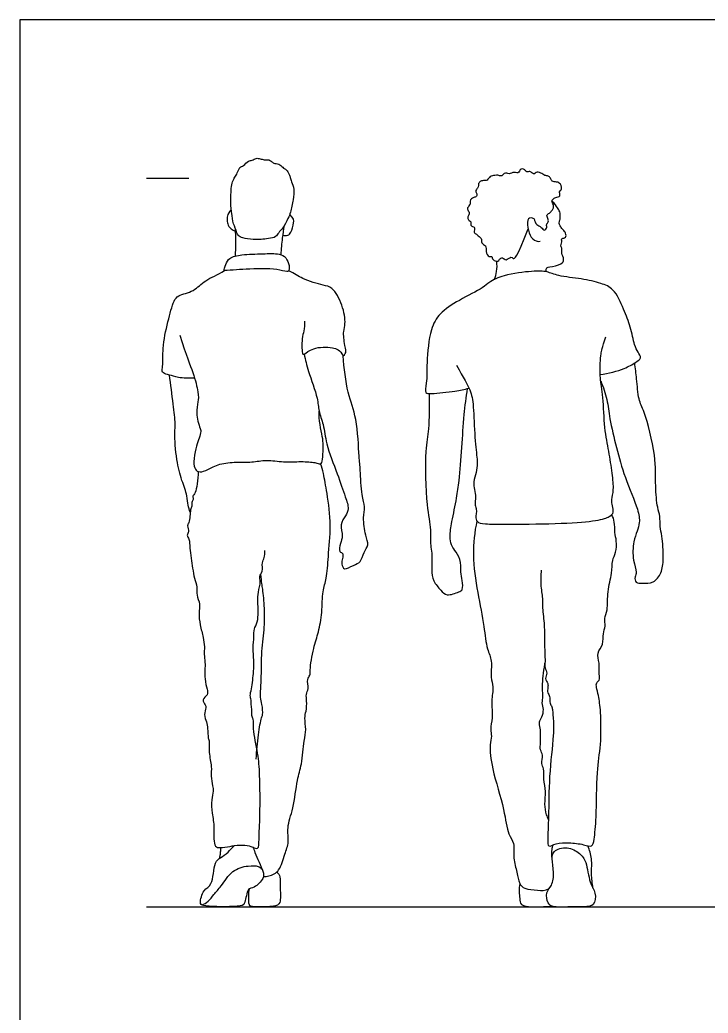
# Model space of a CAD drawing. Header units: millimetres. Extents: x 42.4 to 67, y 0.8 to 10.7.
# Drawn here: x 50.991 to 52.647, y 3.286 to 5.676 of the extents above; entities that cross this region are included whole.
import ezdxf

# ---------------------------------------------------------------- set-up
doc = ezdxf.new("R2010")
doc.units = ezdxf.units.MM
for name, color, linetype, true_color in [('AG-DIAGRAM', 7, 'Continuous', 0xfecc66), ('AG-PEOPLE', 7, 'Continuous', 0x66ccff), ('X-VPRT', 6, 'Continuous', 0xff00ff)]:
    doc.layers.add(name, color=color, linetype=linetype, true_color=true_color)

msp = doc.modelspace()

# ---------------------------------------------------------------- linework, layer by layer
at = {"layer": 'AG-DIAGRAM'}
for points in [[(51.2959, 5.295), (51.3975, 5.295)], [(51.2959, 3.5424), (58.3063, 3.5424)]]:
    msp.add_lwpolyline(points, dxfattribs=at)
at = {"layer": 'AG-PEOPLE'}
for points, knots in [([(51.5007, 5.2153), (51.5015, 5.2095), (51.5018, 5.1905), (51.5119, 5.1711), (51.5147, 5.1568), (51.5287, 5.1506), (51.5531, 5.1463), (51.5882, 5.1491), (51.6072, 5.1526), (51.6136, 5.1648), (51.6249, 5.1746), (51.6368, 5.1984), (51.643, 5.2133), (51.6492, 5.2436), (51.6524, 5.2677), (51.6449, 5.2862), (51.642, 5.2964), (51.6394, 5.3041), (51.6332, 5.3165), (51.625, 5.3185), (51.6181, 5.3294), (51.6043, 5.3299), (51.5978, 5.3343), (51.5902, 5.3405), (51.579, 5.3388), (51.5693, 5.3422), (51.5592, 5.344), (51.5505, 5.3371), (51.5404, 5.3377), (51.5299, 5.3244), (51.5194, 5.3223), (51.5144, 5.3074), (51.5088, 5.2979), (51.5019, 5.2863), (51.4992, 5.2703), (51.4988, 5.2382), (51.4986, 5.2268), (51.5007, 5.2153)], [0, 0, 0, 0, 0.284548, 0.562118, 0.773048, 0.984838, 1.277878, 1.628188, 1.874995, 2.076291, 2.303677, 2.598328, 2.83904, 3.159075, 3.450517, 3.705171, 3.891082, 4.059061, 4.268408, 4.431957, 4.631485, 4.84044, 5.002993, 5.178497, 5.368804, 5.556918, 5.737492, 5.922295, 6.101369, 6.331111, 6.515238, 6.735098, 6.933053, 7.13943, 7.376964, 7.709455, 7.929981, 7.929981, 7.929981, 7.929981]), ([(52.2286, 5.1972), (52.2295, 5.1923), (52.2336, 5.1819), (52.246, 5.1787), (52.2533, 5.1666), (52.2606, 5.1775), (52.2572, 5.1844), (52.2643, 5.1901), (52.2618, 5.1982), (52.2574, 5.2076), (52.2683, 5.2121), (52.2715, 5.2177), (52.2757, 5.2233), (52.2762, 5.2312), (52.269, 5.2406), (52.2768, 5.2472), (52.2803, 5.2488), (52.2945, 5.2511), (52.2867, 5.2638), (52.2962, 5.2657), (52.2933, 5.2823), (52.2833, 5.2868), (52.2712, 5.286), (52.2686, 5.2955), (52.2629, 5.3009), (52.254, 5.3009), (52.2454, 5.3083), (52.2329, 5.3113), (52.2304, 5.3042), (52.2243, 5.3069), (52.2188, 5.3124), (52.2103, 5.3089), (52.2065, 5.3159), (52.2004, 5.3188), (52.1938, 5.3157), (52.1929, 5.3085), (52.1864, 5.3074), (52.181, 5.3098), (52.1739, 5.3078), (52.1683, 5.3052), (52.163, 5.3076), (52.1565, 5.3071), (52.153, 5.3025), (52.1489, 5.2993), (52.1412, 5.303), (52.1342, 5.3011), (52.1217, 5.3012), (52.1166, 5.2886), (52.1064, 5.2897), (52.0983, 5.2879), (52.0936, 5.2806), (52.0953, 5.2738), (52.0893, 5.2684), (52.0872, 5.2622), (52.0921, 5.2563), (52.0902, 5.2508), (52.0832, 5.2485), (52.0774, 5.2464), (52.074, 5.24), (52.0764, 5.2348), (52.0704, 5.2263), (52.0666, 5.2208), (52.0737, 5.2129), (52.071, 5.2056), (52.0675, 5.1995), (52.072, 5.1933), (52.0775, 5.1902), (52.0751, 5.1856), (52.0781, 5.1783), (52.0878, 5.1773), (52.082, 5.1644), (52.0906, 5.1604), (52.0937, 5.1558), (52.1038, 5.1509), (52.0997, 5.1383), (52.1148, 5.1333), (52.1112, 5.1189), (52.1191, 5.1044), (52.1283, 5.1088), (52.1276, 5.0975), (52.1423, 5.0935), (52.1444, 5.1006), (52.1535, 5.1057), (52.1606, 5.0948), (52.1734, 5.1078), (52.1776, 5.1004), (52.1874, 5.1013), (52.2142, 5.1734)], [0, 0, 0, 0, 0.25672, 0.492845, 0.705229, 0.900815, 1.074736, 1.253517, 1.441837, 1.636008, 1.841833, 2.012449, 2.183589, 2.365731, 2.576532, 2.762934, 2.909221, 3.124335, 3.329859, 3.493925, 3.738937, 3.954732, 4.170737, 4.363265, 4.542345, 4.731676, 4.958974, 5.179732, 5.331127, 5.482837, 5.664331, 5.844371, 6.018152, 6.184303, 6.350352, 6.516401, 6.670598, 6.831011, 7.008397, 7.170486, 7.325987, 7.488076, 7.64497, 7.785705, 7.967849, 8.150276, 8.372685, 8.597069, 8.797121, 8.985548, 9.169298, 9.335924, 9.517288, 9.67875, 9.852232, 9.996267, 10.171633, 10.337682, 10.50373, 10.655171, 10.862885, 11.024974, 11.223087, 11.402237, 11.570296, 11.744933, 11.899975, 12.035056, 12.210422, 12.386249, 12.598566, 12.781684, 12.942097, 13.145608, 13.357055, 13.5852, 13.828137, 14.075946, 14.240016, 14.426209, 14.653667, 14.819168, 15.008406, 15.21002, 15.452268, 15.609565, 15.859452, 15.859452, 15.859452, 15.859452]), ([(52.2574, 5.07), (52.2566, 5.0803), (52.2672, 5.0818), (52.2943, 5.0868), (52.3025, 5.0988), (52.294, 5.1143), (52.2957, 5.1208), (52.2959, 5.127), (52.292, 5.1326), (52.2954, 5.1391), (52.2955, 5.1441), (52.2935, 5.1505), (52.3025, 5.1509), (52.3066, 5.155), (52.304, 5.166), (52.297, 5.1722), (52.2911, 5.1799), (52.288, 5.1878), (52.2914, 5.1946), (52.2918, 5.2031), (52.2914, 5.2146), (52.2844, 5.2233), (52.2798, 5.2328), (52.2717, 5.2398)], [0, 0, 0, 0, 0.20884, 0.539335, 0.75407, 1.001796, 1.160526, 1.309812, 1.464729, 1.625326, 1.7684, 1.904899, 2.071874, 2.210766, 2.40835, 2.601023, 2.794298, 2.968859, 3.133858, 3.31517, 3.521465, 3.731145, 3.96373, 3.96373, 3.96373, 3.96373]), ([(51.4999, 5.2193), (51.4888, 5.209), (51.4901, 5.191), (51.4921, 5.1755), (51.5103, 5.1669)], [0.000215, 0.000215, 0.000215, 0.000215, 0.602856, 1.158552, 1.158552, 1.158552, 1.158552]), ([(51.6243, 5.158), (51.628, 5.1568), (51.6366, 5.1568), (51.6448, 5.1646), (51.6499, 5.1877), (51.6516, 5.1987), (51.6404, 5.2074)], [0.000375, 0.000375, 0.000375, 0.000375, 0.28052, 0.546733, 0.947859, 1.273421, 1.273421, 1.273421, 1.273421]), ([(52.2286, 5.1972), (52.2186, 5.2021), (52.2101, 5.194), (52.2146, 5.1692), (52.2219, 5.1479), (52.2368, 5.142), (52.2436, 5.1435)], [0, 0, 0, 0, 0.246415, 0.610554, 0.963776, 1.260446, 1.260446, 1.260446, 1.260446]), ([(51.5099, 5.108), (51.5106, 5.1197), (51.5112, 5.1431), (51.5106, 5.1635), (51.51, 5.1737)], [0, 0, 0, 0, 0.3378864, 0.653461, 0.653461, 0.653461, 0.653461]), ([(51.6198, 5.1111), (51.6206, 5.1245), (51.6232, 5.151), (51.6261, 5.1713), (51.6278, 5.1814)], [0, 0, 0, 0, 0.3607943, 0.6765125, 0.6765125, 0.6765125, 0.6765125]), ([(51.4831, 5.0732), (51.4818, 5.0754), (51.4869, 5.0888), (51.4947, 5.1054), (51.5277, 5.1121), (51.5744, 5.113), (51.6145, 5.1149), (51.6326, 5.1056), (51.6395, 5.0855), (51.6398, 5.0777), (51.6371, 5.0674), (51.6133, 5.0778), (51.5463, 5.0775), (51.5013, 5.0739), (51.4833, 5.0729)], [0, 0, 0, 0, 0.218776, 0.457339, 0.780395, 1.198934, 1.571148, 1.825658, 2.087778, 2.257392, 2.411872, 2.675653, 3.179719, 3.611015, 3.611015, 3.611015, 3.611015]), ([(52.1334, 5.0517), (52.1358, 5.0579), (52.1393, 5.0709), (52.1397, 5.0873), (52.1389, 5.0954)], [0, 0, 0, 0, 0.2560696, 0.5387125, 0.5387125, 0.5387125, 0.5387125]), ([(51.4116, 4.8142), (51.3987, 4.8131), (51.3727, 4.8145), (51.3523, 4.8215), (51.3362, 4.8255), (51.3322, 4.8308), (51.336, 4.845), (51.3337, 4.8885), (51.3464, 4.9472), (51.3602, 4.9991), (51.3721, 5.0143), (51.4119, 5.0223), (51.4349, 5.0507), (51.4675, 5.0625), (51.4833, 5.0729)], [0, 0, 0, 0, 0.37002, 0.651722, 0.883956, 1.018244, 1.227978, 1.615305, 2.092486, 2.519395, 2.767014, 3.126682, 3.495076, 3.877291, 3.877291, 3.877291, 3.877291]), ([(51.7694, 4.8674), (51.7788, 4.8744), (51.7719, 4.8938), (51.7688, 4.9271), (51.7758, 4.9455), (51.769, 4.9904), (51.7445, 5.0333), (51.7207, 5.0375), (51.6722, 5.0511), (51.6524, 5.0653), (51.638, 5.0725)], [2.081697, 2.081697, 2.081697, 2.081697, 2.389148, 2.754645, 3.029045, 3.449958, 3.879861, 4.18134, 4.63137, 4.967473, 4.967473, 4.967473, 4.967473]), ([(52.3875, 4.8232), (52.4073, 4.8249), (52.4456, 4.8353), (52.4707, 4.8507), (52.4893, 4.8621), (52.4773, 4.8774), (52.4692, 4.8949), (52.4612, 4.9389), (52.4444, 4.9786), (52.4223, 5.0301), (52.3888, 5.0428), (52.3426, 5.0543), (52.2889, 5.0584), (52.2609, 5.0704), (52.2438, 5.0716), (52.2211, 5.0715), (52.1563, 5.0636), (52.121, 5.0461), (52.1044, 5.0296), (52.0471, 5.0019), (52.0004, 4.971), (51.9773, 4.9312), (51.9697, 4.8514), (51.9712, 4.8058), (51.9643, 4.7764), (51.9842, 4.777), (52.0398, 4.7816), (52.0606, 4.7871), (52.0717, 4.7901)], [0, 0, 0, 0, 0.442257, 0.760587, 0.992639, 1.211937, 1.468312, 1.844014, 2.234092, 2.64968, 2.97979, 3.377423, 3.80191, 4.112246, 4.337035, 4.608036, 5.073523, 5.428874, 5.700166, 6.153581, 6.583526, 6.963934, 7.473932, 7.876649, 8.1477, 8.360978, 8.790419, 9.127154, 9.127154, 9.127154, 9.127154]), ([(51.6764, 4.9515), (51.6762, 4.9435), (51.6749, 4.9261), (51.6694, 4.9114), (51.6695, 4.8692), (51.6767, 4.8721), (51.6984, 4.8896), (51.7427, 4.8894), (51.7611, 4.8817), (51.7692, 4.8676)], [0, 0, 0, 0, 0.300401, 0.570391, 0.940912, 1.051286, 1.363909, 1.775168, 2.07627, 2.07627, 2.07627, 2.07627]), ([(51.6751, 4.8717), (51.6784, 4.8578), (51.6841, 4.8313), (51.7089, 4.7666), (51.7092, 4.7357), (51.7231, 4.7011), (51.7272, 4.6544), (51.7551, 4.5848), (51.7734, 4.531), (51.784, 4.5001), (51.7748, 4.4828), (51.7605, 4.4619), (51.7697, 4.4338), (51.762, 4.4177), (51.7577, 4.3955), (51.7707, 4.3931), (51.767, 4.3792), (51.7646, 4.3674), (51.7712, 4.3498), (51.7941, 4.3655), (51.8125, 4.3699), (51.8182, 4.3955), (51.8321, 4.4126), (51.822, 4.437), (51.8161, 4.4782), (51.8233, 4.5048), (51.8123, 4.5335), (51.811, 4.5941), (51.8067, 4.6252), (51.8037, 4.719), (51.7782, 4.7778), (51.7711, 4.8382), (51.7692, 4.8676)], [0, 0, 0, 0, 0.373085, 0.840939, 1.1598, 1.494151, 1.88568, 2.382864, 2.820533, 3.130457, 3.371947, 3.651068, 3.946586, 4.193998, 4.442498, 4.610788, 4.805146, 5.014267, 5.217477, 5.488915, 5.735332, 6.013266, 6.269284, 6.550498, 6.919174, 7.211, 7.524501, 7.958547, 8.295489, 8.831826, 9.302108, 9.838079, 9.838079, 9.838079, 9.838079]), ([(52.3889, 4.8074), (52.395, 4.7929), (52.4057, 4.7622), (52.4099, 4.7157), (52.427, 4.645), (52.4454, 4.5768), (52.4791, 4.5011), (52.4837, 4.4673), (52.4765, 4.4454), (52.4669, 4.4204), (52.4649, 4.3767), (52.4773, 4.3478), (52.4704, 4.3369), (52.4722, 4.3196), (52.4902, 4.3212), (52.5172, 4.3197), (52.5365, 4.3465), (52.5408, 4.3796), (52.5374, 4.4338), (52.531, 4.4555), (52.5326, 4.4826), (52.5244, 4.5037), (52.5198, 4.559), (52.523, 4.6265), (52.496, 4.7325), (52.479, 4.7614), (52.476, 4.8134), (52.4723, 4.8379), (52.4708, 4.8508)], [0, 0, 0, 0, 0.393475, 0.785337, 1.268054, 1.764491, 2.282983, 2.608825, 2.871697, 3.167873, 3.549587, 3.85977, 4.056278, 4.264134, 4.486287, 4.778392, 5.084651, 5.422946, 5.841026, 6.119331, 6.404189, 6.675356, 7.087577, 7.58037, 8.168666, 8.506503, 8.905511, 9.262704, 9.262704, 9.262704, 9.262704]), ([(51.4012, 4.4916), (51.399, 4.4971), (51.3948, 4.5087), (51.3947, 4.5319), (51.3798, 4.5699), (51.3672, 4.6162), (51.3629, 4.6827), (51.3661, 4.7043), (51.3597, 4.7543), (51.3544, 4.7984), (51.3509, 4.8216)], [0, 0, 0, 0, 0.239353, 0.509445, 0.866886, 1.277368, 1.734018, 2.002141, 2.394534, 2.873505, 2.873505, 2.873505, 2.873505]), ([(51.9757, 4.777), (51.9768, 4.7488), (51.9761, 4.6896), (51.9653, 4.6402), (51.9681, 4.5087), (51.9813, 4.4527), (51.9783, 4.4118), (51.9837, 4.3935), (51.9812, 4.3533), (51.9845, 4.3259), (52.0039, 4.3042), (52.0179, 4.2882), (52.0472, 4.2995), (52.0581, 4.3043), (52.0559, 4.3285), (52.0515, 4.3474), (52.0532, 4.3787), (52.0379, 4.3996), (52.0288, 4.4127), (52.0248, 4.4348), (52.0309, 4.4697), (52.0427, 4.527), (52.0485, 4.568), (52.0554, 4.6499), (52.059, 4.7198), (52.0652, 4.7682), (52.0684, 4.7892)], [0, 0, 0, 0, 0.526917, 0.95136, 1.599464, 2.049168, 2.395566, 2.646944, 3.004766, 3.30811, 3.61061, 3.860306, 4.165181, 4.351088, 4.613657, 4.877556, 5.192033, 5.477948, 5.703737, 5.963104, 6.307016, 6.74149, 7.117067, 7.628446, 8.1378, 8.5355, 8.5355, 8.5355, 8.5355]), ([(51.4203, 4.5894), (51.4191, 4.5698), (51.4162, 4.5378), (51.4058, 4.5309), (51.4099, 4.5218), (51.4035, 4.5154), (51.4058, 4.5058), (51.401, 4.4972), (51.4009, 4.482), (51.3985, 4.4666), (51.3927, 4.4593), (51.3993, 4.4444), (51.3916, 4.4364), (51.4, 4.4258), (51.3995, 4.4046), (51.407, 4.3569), (51.4104, 4.3338), (51.4188, 4.3114), (51.4151, 4.2919), (51.4262, 4.2705), (51.4206, 4.2483), (51.4249, 4.2201), (51.4321, 4.1908), (51.436, 4.168), (51.4339, 4.1486), (51.438, 4.1301), (51.4347, 4.0903), (51.4417, 4.0673), (51.4448, 4.0516), (51.4277, 4.0415), (51.4377, 4.0279), (51.4396, 4.0212), (51.4329, 4.0041), (51.4412, 3.9869), (51.4431, 3.9717), (51.4436, 3.9478), (51.448, 3.9398), (51.4451, 3.9122), (51.4534, 3.8799), (51.4506, 3.8575), (51.4548, 3.8336), (51.4574, 3.8202), (51.4511, 3.7988), (51.4537, 3.766), (51.4602, 3.7334), (51.4558, 3.6847), (51.4719, 3.685), (51.4745, 3.6845), (51.4973, 3.6874), (51.5039, 3.6889), (51.5078, 3.6897), (51.516, 3.691), (51.5327, 3.691), (51.5506, 3.6871), (51.5668, 3.6782), (51.5662, 3.7098), (51.5697, 3.7639), (51.5689, 3.8594), (51.565, 3.9088), (51.5513, 3.9683), (51.5548, 3.9929), (51.5479, 4.0018), (51.5504, 4.0153), (51.547, 4.0281), (51.5484, 4.0395), (51.5441, 4.051), (51.5497, 4.0674), (51.5539, 4.1095), (51.5548, 4.1351), (51.5511, 4.1649), (51.5554, 4.1908), (51.5532, 4.2118), (51.5665, 4.2269), (51.5635, 4.2771), (51.5637, 4.2977), (51.5718, 4.3237), (51.5658, 4.3372), (51.5774, 4.3489), (51.5725, 4.3703), (51.5802, 4.3816), (51.581, 4.3936), (51.581, 4.3993)], [0.019663, 0.019663, 0.019663, 0.019663, 0.408333, 0.592582, 0.748601, 0.908469, 1.078884, 1.252846, 1.476979, 1.70042, 1.866818, 2.081674, 2.250758, 2.435682, 2.700252, 3.097077, 3.380544, 3.649969, 3.899695, 4.16917, 4.43652, 4.740865, 5.05676, 5.330824, 5.574463, 5.824106, 6.1829, 6.467425, 6.677961, 6.900425, 7.10733, 7.258688, 7.491997, 7.735642, 7.966074, 8.237813, 8.408044, 8.699911, 9.032881, 9.306327, 9.581414, 9.789681, 10.051764, 10.37389, 10.723337, 11.095164, 11.273179, 11.375857, 11.640013, 11.837204, 11.837204, 11.837204, 12.121712, 12.373366, 12.570383, 12.836462, 13.27504, 13.829898, 14.246979, 14.686636, 14.960058, 15.136184, 15.340813, 15.548523, 15.739969, 15.929047, 16.163724, 16.533282, 16.830012, 17.137965, 17.43262, 17.682466, 17.929035, 18.324169, 18.598537, 18.885139, 19.090091, 19.303546, 19.558898, 19.766709, 20.003498, 20.003498, 20.003498, 20.003498]), ([(51.5773, 3.6151), (51.5817, 3.615), (51.5956, 3.6165), (51.6179, 3.6278), (51.6281, 3.6693), (51.6399, 3.6976), (51.6327, 3.7343), (51.6505, 3.7794), (51.6574, 3.8472), (51.6702, 3.8841), (51.6743, 3.9412), (51.6811, 3.9674), (51.6753, 3.9962), (51.6804, 4.0125), (51.6822, 4.0371), (51.679, 4.0535), (51.6872, 4.0672), (51.6811, 4.0898), (51.6904, 4.099), (51.6885, 4.1137), (51.6974, 4.1659), (51.7106, 4.203), (51.7189, 4.2501), (51.7187, 4.3009), (51.7304, 4.3328), (51.7329, 4.3874), (51.7411, 4.4592), (51.7312, 4.5346), (51.7222, 4.5838), (51.7173, 4.6003), (51.7148, 4.608)], [0.172243, 0.172243, 0.172243, 0.172243, 0.308807, 0.607237, 0.962864, 1.272274, 1.597689, 1.988204, 2.444094, 2.803414, 3.216295, 3.512604, 3.80184, 4.035011, 4.308639, 4.532386, 4.748313, 5.006688, 5.191229, 5.394938, 5.795546, 6.157215, 6.54095, 6.934538, 7.256423, 7.660537, 8.140494, 8.631735, 9.020937, 9.295752, 9.295752, 9.295752, 9.295752]), ([(52.0909, 4.4703), (52.0854, 4.4438), (52.0784, 4.3889), (52.0922, 4.2988), (52.1086, 4.2195), (52.1138, 4.1629), (52.1291, 4.1348), (52.1226, 4.0938), (52.1323, 4.072), (52.1242, 4.0365), (52.1304, 3.9978), (52.1219, 3.9701), (52.1277, 3.952), (52.1207, 3.9301), (52.1269, 3.8705), (52.1577, 3.7799), (52.1639, 3.7174), (52.1829, 3.6961), (52.1771, 3.6583), (52.1879, 3.6265), (52.1919, 3.5974), (52.2058, 3.5842), (52.237, 3.5826), (52.2546, 3.5804), (52.2649, 3.5861)], [0, 0, 0, 0, 0.488621, 1.005592, 1.498696, 1.897847, 2.200779, 2.536124, 2.796512, 3.115402, 3.456949, 3.742057, 3.966307, 4.211822, 4.623884, 5.168762, 5.589187, 5.863846, 6.183832, 6.504116, 6.787811, 7.022062, 7.338226, 7.616711, 7.616711, 7.616711, 7.616711]), ([(52.2458, 4.3518), (52.2447, 4.3406), (52.2434, 4.3185), (52.2496, 4.2834), (52.2482, 4.2611), (52.2542, 4.2177), (52.2527, 4.1813), (52.2559, 4.1332), (52.2535, 4.1178), (52.2618, 4.1046), (52.2531, 4.0913), (52.2629, 4.0798), (52.2617, 4.0704), (52.2599, 4.0567), (52.268, 4.0489), (52.2648, 4.0348), (52.2704, 4.0255), (52.2733, 4.0169), (52.2736, 4.0053), (52.2756, 3.9883), (52.2757, 3.9509), (52.2636, 3.8539), (52.2643, 3.7635), (52.261, 3.7071), (52.2614, 3.6833), (52.2835, 3.6971), (52.3129, 3.6964), (52.3462, 3.6936), (52.3697, 3.684), (52.3739, 3.7085), (52.3796, 3.7607), (52.3782, 3.8667), (52.3903, 3.93), (52.3898, 4.0086), (52.3844, 4.0487), (52.3787, 4.0691), (52.3775, 4.0814), (52.3877, 4.087), (52.3842, 4.1029), (52.387, 4.1288), (52.3782, 4.1531), (52.397, 4.1729), (52.3932, 4.1995), (52.4013, 4.2171), (52.397, 4.2368), (52.4071, 4.2571), (52.4036, 4.3013), (52.4171, 4.3434), (52.4156, 4.3754), (52.4261, 4.3945), (52.4278, 4.4224), (52.422, 4.4424), (52.4232, 4.4681), (52.4184, 4.4799), (52.4158, 4.4856)], [0, 0, 0, 0, 0.334205, 0.669322, 0.943545, 1.31301, 1.675721, 2.067781, 2.290838, 2.499953, 2.709733, 2.914895, 3.090879, 3.295829, 3.477831, 3.685494, 3.870655, 4.040993, 4.232665, 4.461572, 4.804351, 5.373534, 5.935317, 6.366376, 6.585613, 6.83173, 7.15078, 7.490636, 7.743215, 7.979368, 8.401741, 8.991265, 9.466, 9.968379, 10.333131, 10.591711, 10.77837, 10.949669, 11.166801, 11.463054, 11.742229, 12.022987, 12.311075, 12.559257, 12.804612, 13.069534, 13.447813, 13.833907, 14.149825, 14.413436, 14.708856, 14.974314, 15.259595, 15.507421, 15.507421, 15.507421, 15.507421]), ([(51.5597, 3.8977), (51.561, 3.9173), (51.565, 3.9527), (51.5711, 3.9971), (51.5767, 4.0036), (51.5744, 4.0304), (51.5681, 4.0465), (51.5732, 4.083), (51.5711, 4.1492), (51.5798, 4.208), (51.5806, 4.2588), (51.576, 4.3063), (51.5729, 4.3223), (51.5712, 4.3428)], [0, 0, 0, 0, 0.427355, 0.784678, 0.944824, 1.22044, 1.455615, 1.782793, 2.2408, 2.674036, 3.074535, 3.453971, 3.72644, 3.72644, 3.72644, 3.72644]), ([(52.2632, 3.7527), (52.2616, 3.7564), (52.257, 3.7667), (52.253, 3.7899), (52.2584, 3.8199), (52.2506, 3.848), (52.2535, 3.8743), (52.2445, 3.8863), (52.2513, 3.9073), (52.2424, 3.9202), (52.2444, 3.9377), (52.2447, 3.9715), (52.2391, 3.987), (52.2488, 3.9986), (52.2525, 4.0172), (52.2467, 4.0327), (52.2513, 4.049), (52.2469, 4.0683), (52.2514, 4.1044), (52.2543, 4.1258), (52.2548, 4.1294)], [0.490104, 0.490104, 0.490104, 0.490104, 0.627438, 0.901964, 1.196862, 1.488349, 1.756152, 1.955248, 2.193124, 2.395054, 2.618991, 2.932284, 3.141547, 3.339417, 3.569124, 3.784653, 3.995148, 4.229127, 4.613231, 4.692025, 4.692025, 4.692025, 4.692025]), ([(51.5517, 3.6858), (51.5535, 3.6822), (51.5588, 3.6662), (51.5773, 3.6282), (51.579, 3.6102), (51.5565, 3.5872), (51.5392, 3.5866), (51.537, 3.5685), (51.5331, 3.5578), (51.5321, 3.5537), (51.5315, 3.5511), (51.5309, 3.545), (51.5038, 3.542), (51.4315, 3.5421), (51.4233, 3.5512), (51.4319, 3.585), (51.457, 3.5929), (51.4571, 3.6496), (51.4746, 3.6607), (51.4908, 3.6712), (51.502, 3.6849), (51.5078, 3.6897)], [3.38554, 3.38554, 3.38554, 3.38554, 3.53237, 3.930692, 4.168534, 4.475714, 4.695667, 4.922327, 5.148612, 5.148612, 5.148612, 5.29632, 5.584157, 6.067403, 6.262355, 6.576431, 6.85383, 7.258135, 7.505278, 7.771604, 7.989834, 7.989834, 7.989834, 7.989834]), ([(52.2774, 3.6753), (52.2727, 3.6707), (52.271, 3.6568), (52.2773, 3.6254), (52.273, 3.5933), (52.2558, 3.5776), (52.2606, 3.5497), (52.277, 3.5388), (52.3322, 3.5442), (52.3757, 3.5399), (52.378, 3.5777), (52.3606, 3.6), (52.3559, 3.6503), (52.3393, 3.6715), (52.3096, 3.6888), (52.2835, 3.6814), (52.2774, 3.6753)], [0, 0, 0, 0, 0.245702, 0.572952, 0.892796, 1.15887, 1.439906, 1.675684, 2.105727, 2.458766, 2.757002, 3.067757, 3.46521, 3.759332, 4.086101, 4.409676, 4.409676, 4.409676, 4.409676]), ([(52.2723, 3.6576), (52.2712, 3.6685), (52.2711, 3.6804), (52.2733, 3.6876), (52.2746, 3.6911)], [0, 0, 0, 0, 0.2396121, 0.4309827, 0.4309827, 0.4309827, 0.4309827]), ([(52.3703, 3.5873), (52.3687, 3.5987), (52.3655, 3.6214), (52.3691, 3.6576), (52.3621, 3.6788), (52.358, 3.6889)], [0, 0, 0, 0, 0.336451, 0.679221, 1.006522, 1.006522, 1.006522, 1.006522]), ([(51.429, 3.5467), (51.4344, 3.5488), (51.4454, 3.5544), (51.458, 3.5733), (51.4769, 3.5918), (51.4998, 3.6317), (51.539, 3.6415), (51.5645, 3.6416), (51.5712, 3.6353), (51.5739, 3.6325)], [0.000507, 0.000507, 0.000507, 0.000507, 0.239128, 0.504776, 0.800578, 1.179798, 1.537608, 1.816052, 2.01234, 2.01234, 2.01234, 2.01234]), ([(51.6094, 3.6259), (51.6134, 3.6228), (51.6194, 3.6147), (51.6163, 3.5866), (51.6207, 3.5501), (51.6013, 3.5414), (51.5747, 3.5425), (51.5476, 3.5424), (51.5411, 3.5453), (51.542, 3.5693), (51.5425, 3.5797), (51.5434, 3.5852)], [-1.443616, -1.443616, -1.443616, -1.443616, -1.22283, -0.927846, -0.60946, -0.363544, 0, 0, 0.166091, 0.414399, 0.648461, 0.648461, 0.648461, 0.648461]), ([(52.194, 3.5986), (52.1931, 3.592), (52.1925, 3.5787), (52.194, 3.5629), (52.1953, 3.5438), (52.2233, 3.5417), (52.247, 3.5428), (52.2645, 3.5429), (52.2694, 3.5448)], [0, 0, 0, 0, 0.23889, 0.454804, 0.672575, 0.951726, 1.240788, 1.432574, 1.432574, 1.432574, 1.432574])]:
    msp.add_open_spline(points, degree=3, knots=knots, dxfattribs=at)
for points, degree in [([(51.3762, 4.9173), (51.3921, 4.8666), (51.4095, 4.8258), (51.4219, 4.7757), (51.4202, 4.7589), (51.4155, 4.7289), (51.4188, 4.7105), (51.4257, 4.6909), (51.4274, 4.6849), (51.4205, 4.6648), (51.415, 4.6477), (51.4081, 4.6103), (51.4125, 4.5935), (51.4232, 4.5863), (51.4425, 4.5929), (51.4695, 4.6089), (51.5136, 4.613), (51.5496, 4.6105), (51.5838, 4.6191), (51.6256, 4.6111), (51.6688, 4.6144), (51.706, 4.6111), (51.714, 4.6064), (51.7192, 4.6105), (51.7209, 4.6375), (51.7223, 4.667), (51.7099, 4.7138), (51.7113, 4.7353)], 3), ([(52.0419, 4.8453), (52.0594, 4.8141), (52.0772, 4.7825), (52.0826, 4.7542), (52.0856, 4.6664), (52.0926, 4.6132), (52.0914, 4.594), (52.0831, 4.5691), (52.0831, 4.5504), (52.0893, 4.5325), (52.086, 4.5138), (52.0881, 4.5034), (52.091, 4.4921), (52.0868, 4.4817), (52.0901, 4.4672), (52.1051, 4.4634), (52.1592, 4.4618), (52.3048, 4.4643), (52.3855, 4.4709), (52.4129, 4.4813), (52.4204, 4.49), (52.4175, 4.5079), (52.4137, 4.5208), (52.4212, 4.5429), (52.4171, 4.5828), (52.4088, 4.6394), (52.3975, 4.6893), (52.3954, 4.7746), (52.3863, 4.8145), (52.388, 4.854), (52.3892, 4.8715), (52.3925, 4.8869), (52.4013, 4.9131)], 3), ([(51.472, 3.6591), (51.4747, 3.6731), (51.4748, 3.6852)], 2)]:
    msp.add_open_spline(points, degree=degree, dxfattribs=at)
at = {"layer": 'X-VPRT'}
msp.add_lwpolyline([(50.9911, 5.676), (50.9911, 3.2376), (58.6111, 3.2376), (58.6111, 5.676)], close=True, dxfattribs=at)

doc.saveas('drawing.dxf')
